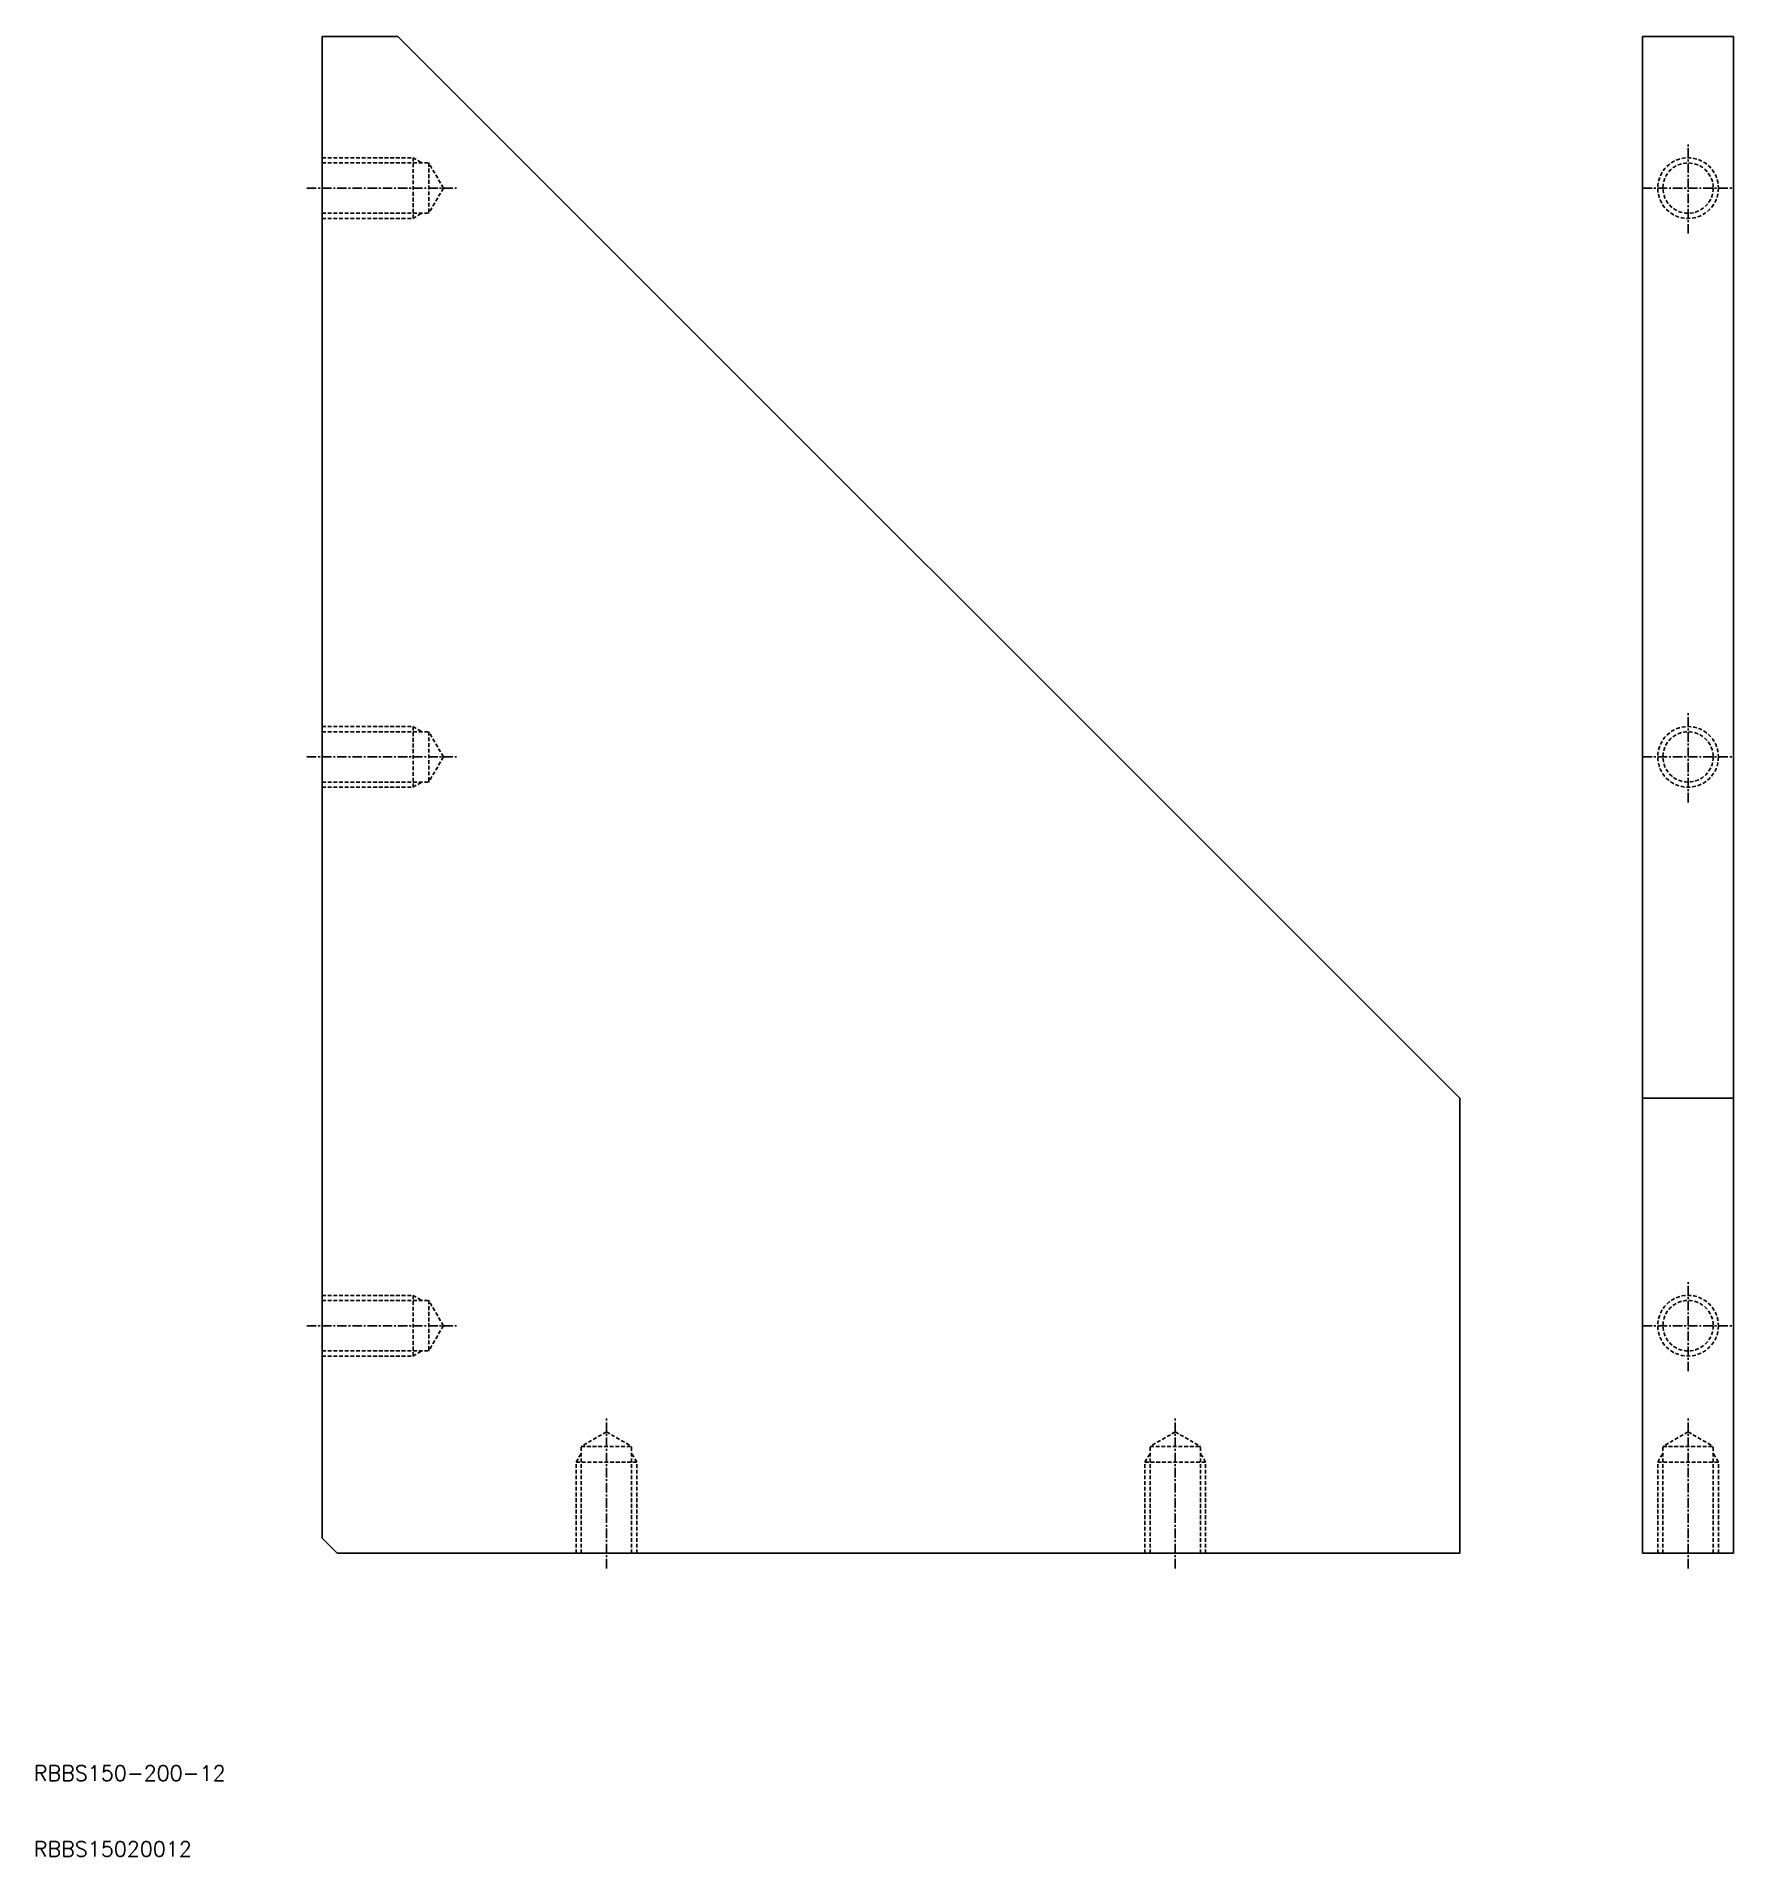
# Model space of a CAD drawing. Extents: x 10 to 234, y 10 to 250.
import ezdxf

# ---------------------------------------------------------------- set-up
doc = ezdxf.new("R2010")
doc.units = 0
doc.linetypes.add('CENTER', pattern=[2, 1.25, -0.25, 0.25, -0.25])
doc.linetypes.add('DASHED', pattern=[0.75, 0.5, -0.25])
doc.layers.get('0').update_dxf_attribs({"linetype": 'CONTINUOUS'})
doc.layers.add('CENTER', color=1, linetype='CENTER')
doc.styles.get("Standard").update_dxf_attribs({"font": 'txt.shx'})

msp = doc.modelspace()

# ---------------------------------------------------------------- linework, layer by layer
at = {"color": 7, "linetype": 'CONTINUOUS'}
for p, q in [((48, 250), (58, 250)), ((48, 52), (48, 250)), ((198, 110), (58, 250)), ((222.11, 250), (234.11, 250)), ((222.11, 50), (222.11, 250)), ((234.11, 50), (234.11, 250)), ((198, 50), (198, 110)), ((222.11, 110), (234.11, 110)), ((50, 50), (48, 52)), ((50, 50), (198, 50)), ((222.11, 50), (234.11, 50))]:
    msp.add_line(p, q, dxfattribs=at)
at = {"color": 3, "linetype": 'DASHED'}
for p, q in [((48, 234), (60, 234)), ((48, 233.32), (62.08, 233.32)), ((60, 234), (60, 226)), ((60, 234), (61.17, 233.32)), ((62.08, 233.32), (62.08, 226.68)), ((64, 230), (62.08, 233.32)), ((64, 230), (62.08, 226.68)), ((48, 226.68), (62.08, 226.68)), ((48, 226), (60, 226)), ((60, 226), (61.17, 226.68)), ((48, 159), (60, 159)), ((60, 159), (60, 151)), ((60, 159), (61.17, 158.32)), ((48, 158.32), (62.08, 158.32)), ((62.08, 158.32), (62.08, 151.68)), ((64, 155), (62.08, 158.32)), ((64, 155), (62.08, 151.68)), ((48, 151.68), (62.08, 151.68)), ((60, 151), (61.17, 151.68)), ((48, 151), (60, 151)), ((48, 84), (60, 84)), ((60, 84), (60, 76)), ((60, 84), (61.17, 83.32)), ((48, 83.32), (62.08, 83.32)), ((62.08, 83.32), (62.08, 76.68)), ((64, 80), (62.08, 83.32)), ((64, 80), (62.08, 76.68)), ((48, 76.68), (62.08, 76.68)), ((48, 76), (60, 76)), ((60, 76), (61.17, 76.68)), ((85.5, 66), (82.18, 64.08)), ((85.5, 66), (88.82, 64.08)), ((160.5, 66), (157.18, 64.08)), ((160.5, 66), (163.82, 64.08)), ((228.11, 66), (224.79, 64.08)), ((228.11, 66), (231.44, 64.08)), ((81.5, 62), (82.18, 63.17)), ((82.18, 64.08), (88.82, 64.08)), ((82.18, 50), (82.18, 64.08)), ((88.82, 50), (88.82, 64.08)), ((89.5, 62), (88.82, 63.17)), ((156.5, 62), (157.18, 63.17)), ((157.18, 64.08), (163.82, 64.08)), ((157.18, 50), (157.18, 64.08)), ((163.82, 50), (163.82, 64.08)), ((164.5, 62), (163.82, 63.17)), ((224.11, 62), (224.79, 63.17)), ((224.79, 64.08), (231.44, 64.08)), ((224.79, 50), (224.79, 64.08)), ((231.44, 50), (231.44, 64.08)), ((232.11, 62), (231.44, 63.17)), ((81.5, 62), (89.5, 62)), ((81.5, 50), (81.5, 62)), ((89.5, 50), (89.5, 62)), ((156.5, 62), (164.5, 62)), ((156.5, 50), (156.5, 62)), ((164.5, 50), (164.5, 62)), ((224.11, 62), (232.11, 62)), ((224.11, 50), (224.11, 62)), ((232.11, 50), (232.11, 62))]:
    msp.add_line(p, q, dxfattribs=at)
for centre, radius in [((228.11, 230), 4), ((228.11, 230), 3.32), ((228.11, 155), 4), ((228.11, 155), 3.32), ((228.11, 80), 4), ((228.11, 80), 3.32)]:
    msp.add_circle(centre, radius, dxfattribs=at)
at = {"layer": 'CENTER', "color": 1, "linetype": 'CENTER'}
for p, q in [((228.11, 224), (228.11, 236)), ((46, 230), (66, 230)), ((222.11, 230), (234.11, 230)), ((228.11, 149), (228.11, 161)), ((46, 155), (66, 155)), ((222.11, 155), (234.11, 155)), ((228.11, 74), (228.11, 86)), ((46, 80), (66, 80)), ((222.11, 80), (234.11, 80)), ((85.5, 48), (85.5, 68)), ((160.5, 48), (160.5, 68)), ((228.11, 48), (228.11, 68))]:
    msp.add_line(p, q, dxfattribs=at)

# ---------------------------------------------------------------- texts
at = {"color": 7, "linetype": 'CONTINUOUS'}
for s, p in [('RBBS150-200-12 ', (10, 20)), ('RBBS15020012 ', (10, 10))]:
    msp.add_text(s, height=2, dxfattribs=at).set_placement(p)

doc.saveas('drawing.dxf')
